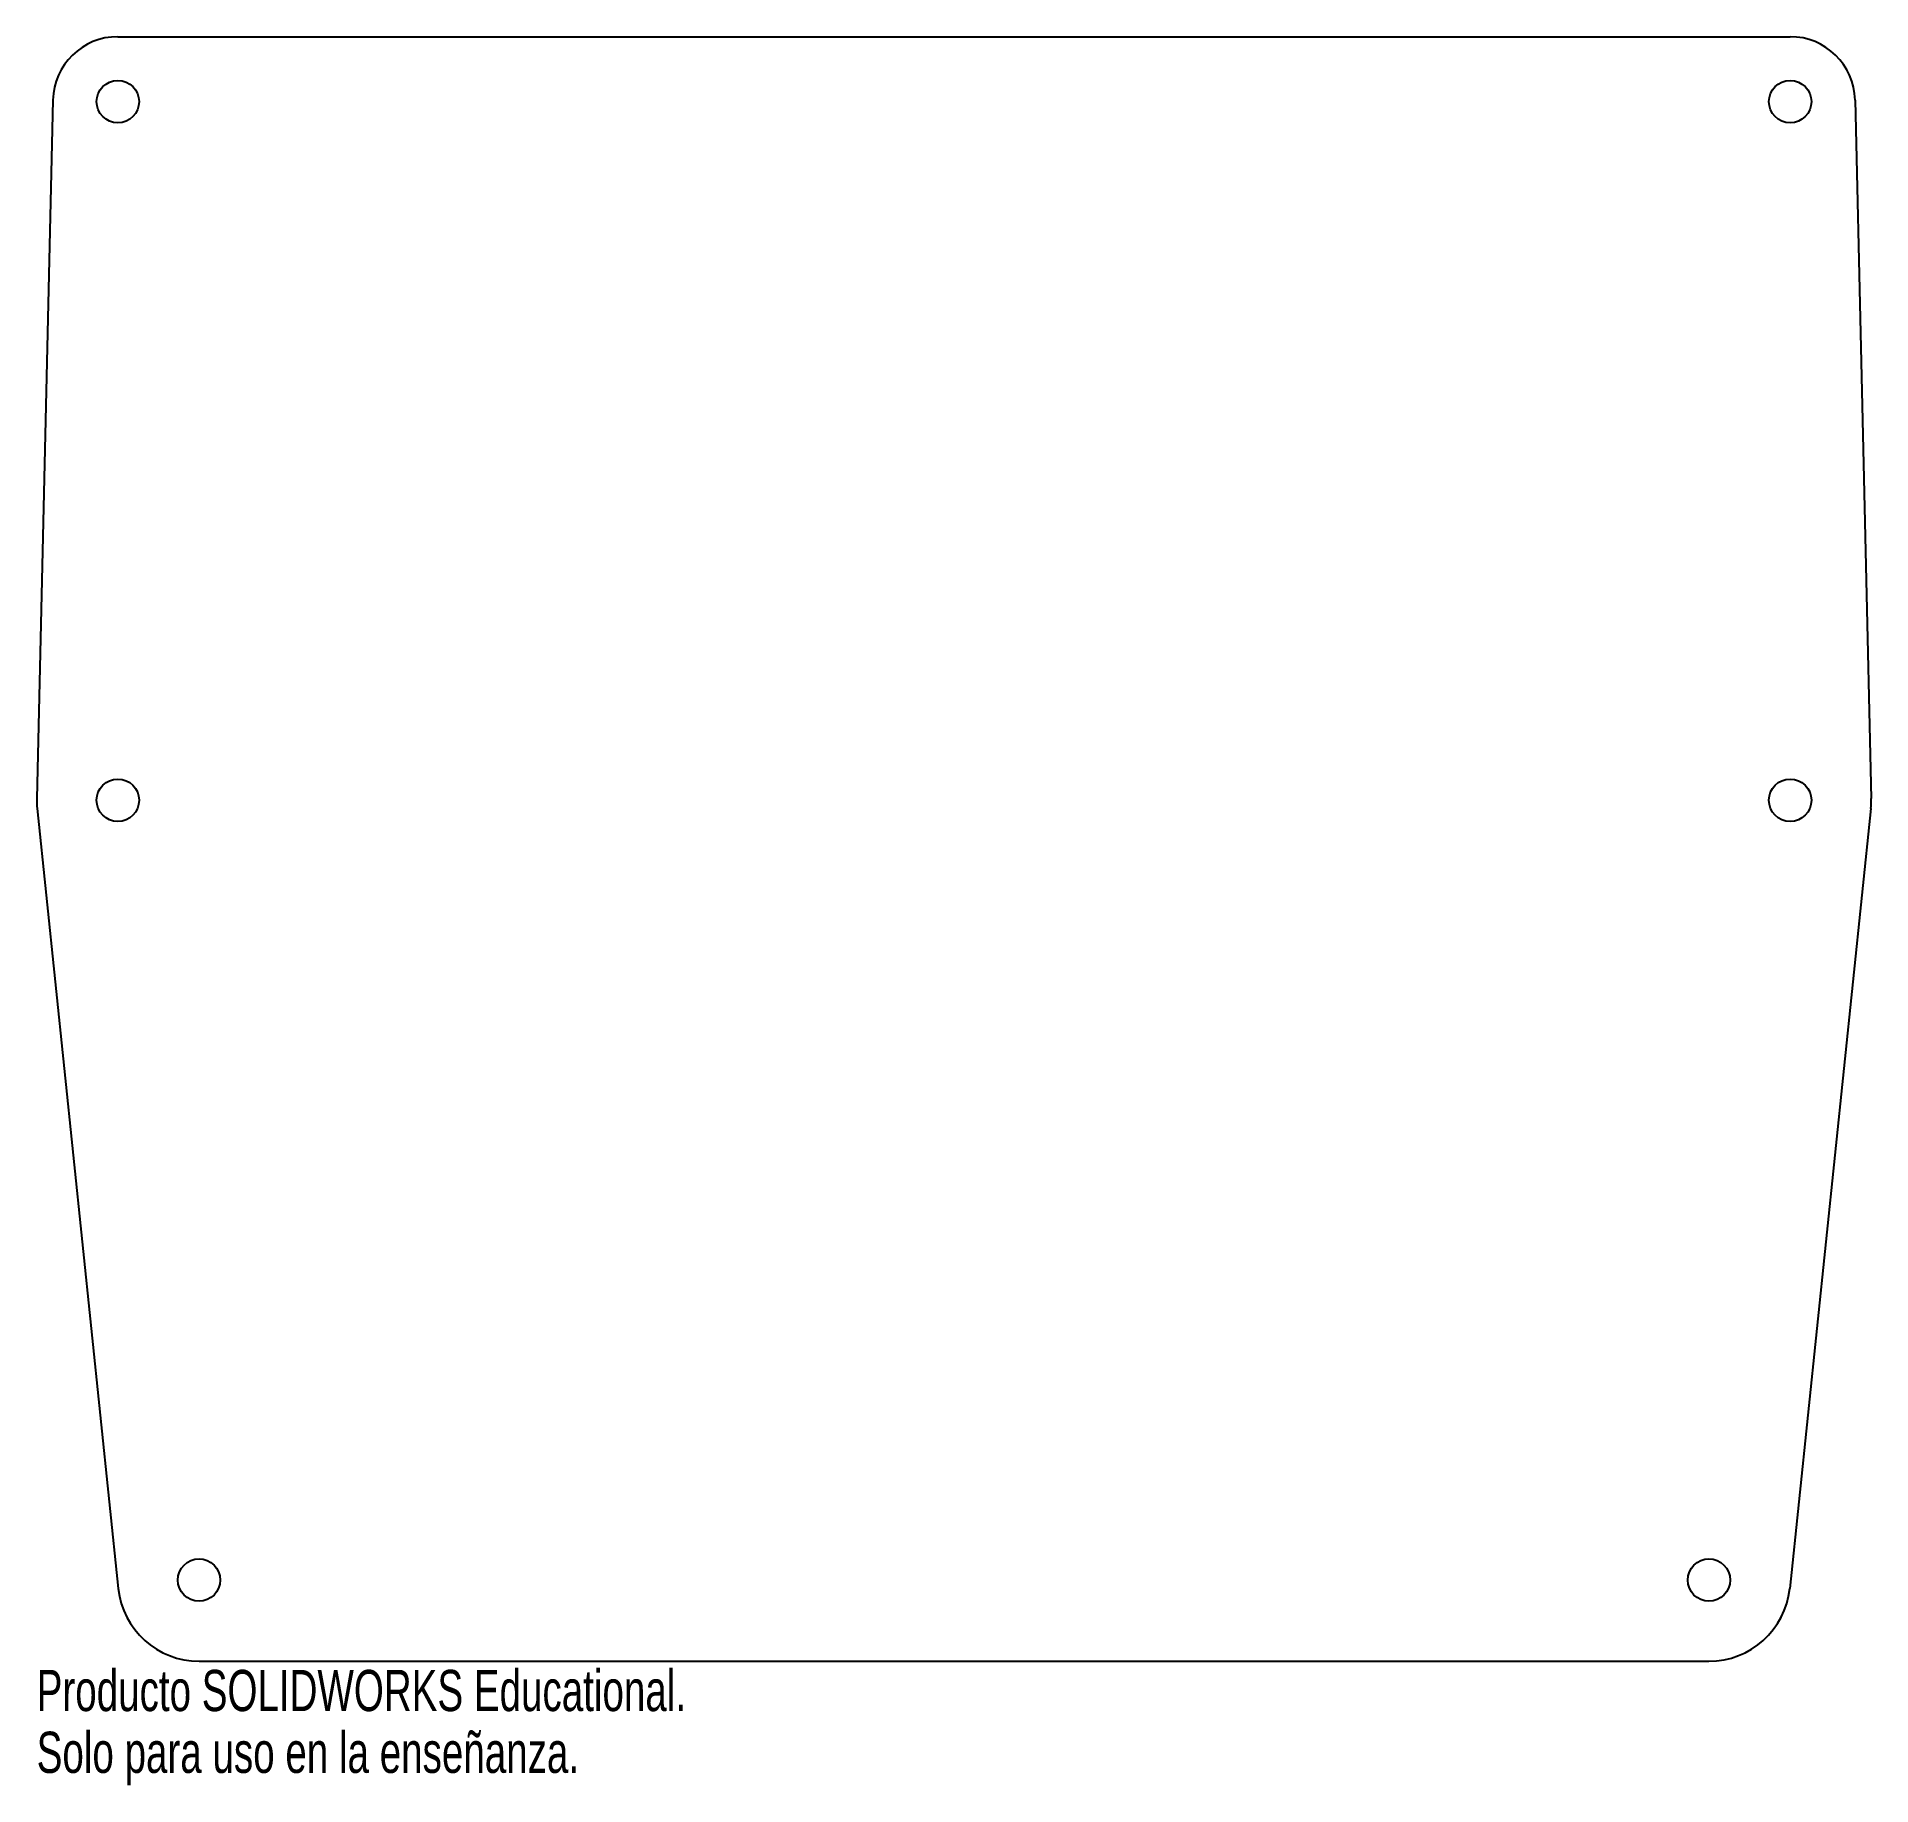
# Model space of a CAD drawing. Header units: inches. Extents: x -4.24 to 4.24, y 3.91 to 11.99.
import ezdxf

# ---------------------------------------------------------------- set-up
doc = ezdxf.new("R2010")
doc.units = ezdxf.units.IN
doc.header["$MEASUREMENT"] = 0
doc.styles.add('SLDTEXTSTYLE0', font='TXT', dxfattribs={"width": 0.7})

msp = doc.modelspace()

# ---------------------------------------------------------------- linework, layer by layer
at = {"color": 7, "linetype": 'Continuous', "lineweight": 25}
for p, q in [((-3.8625, 11.9875), (3.8625, 11.9875)), ((-4.1624, 11.6945), (-4.2374, 8.4687)), ((4.1624, 11.6945), (4.2374, 8.4687)), ((-4.2355, 8.4212), (-3.8605, 4.8187)), ((4.2355, 8.4212), (3.8605, 4.8187)), ((-3.4875, 4.4825), (3.4875, 4.4825))]:
    msp.add_line(p, q, dxfattribs=at)
for centre in [(-3.8625, 11.6875), (3.8625, 11.6875), (-3.8625, 8.46), (3.8625, 8.46), (-3.4875, 4.8575), (3.4875, 4.8575)]:
    msp.add_circle(centre, 0.098, dxfattribs=at)
for centre, radius, start, end in [((-3.8625, 11.6875), 0.3, 90, 178.66845), ((3.8625, 11.6875), 0.3, 1.33155, 90), ((-3.8625, 8.46), 0.375, 178.66845, 185.94277), ((3.8625, 8.46), 0.375, 354.05723, 1.33155), ((-3.4875, 4.8575), 0.375, 185.94277, 270), ((3.4875, 4.8575), 0.375, 270, 354.05723)]:
    msp.add_arc(centre, radius, start, end, dxfattribs=at)

# ---------------------------------------------------------------- texts
at = {"color": 7, "linetype": 'Continuous', "char_height": 0.1903, "attachment_point": 1, "style": 'SLDTEXTSTYLE0'}
for s, insert in [('Producto SOLIDWORKS Educational.', (-4.2375, 4.4424)), ('Solo para uso en la enseñanza.', (-4.2375, 4.1569))]:
    msp.add_mtext(s, dxfattribs=dict(at, insert=insert))

doc.saveas('drawing.dxf')
